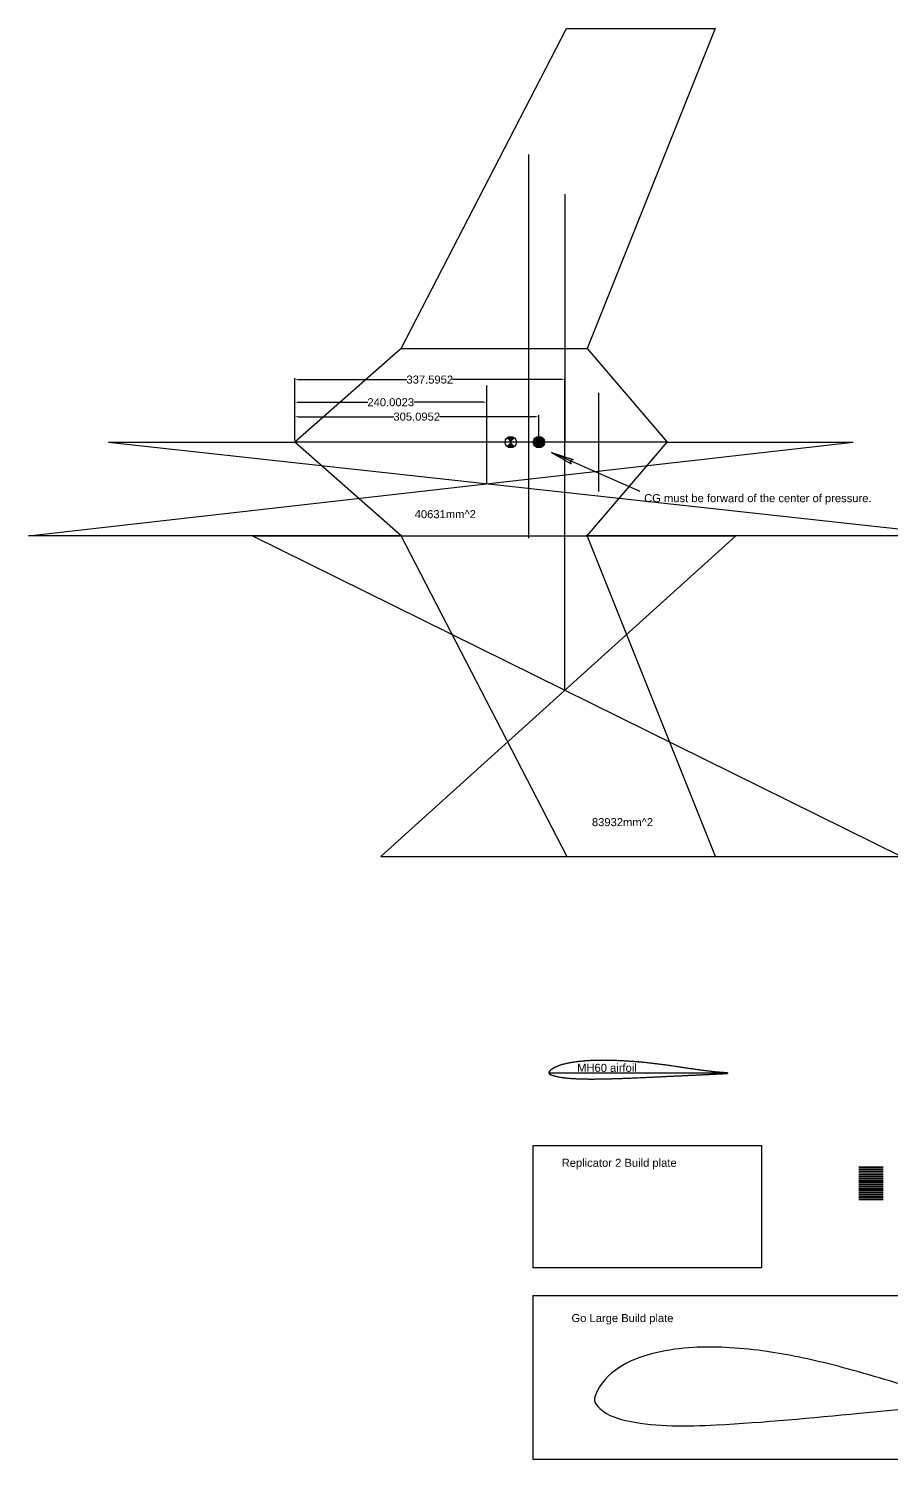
# Model space of a CAD drawing. Extents: x -4140 to 2524, y -1472 to 1305.
# Drawn here: x -2261 to -1183, y -1442 to 346 of the extents above; entities that cross this region are included whole.
import ezdxf

# ---------------------------------------------------------------- set-up
doc = ezdxf.new("R2010")
doc.units = 0
doc.header["$MEASUREMENT"] = 0
doc.layers.get('0').update_dxf_attribs({"linetype": 'CONTINUOUS'})
doc.layers.get('DEFPOINTS').update_dxf_attribs({"linetype": 'CONTINUOUS'})
for name, color, linetype in [('CONSTRUCTION', 2, 'CONTINUOUS'), ('GLUE_JOINT_PATTERNS', 4, 'CONTINUOUS'), ('NOTES', 4, 'CONTINUOUS'), ('OUTLINE', 3, 'CONTINUOUS'), ('PROFILES', 6, 'CONTINUOUS'), ('STRAIGHT_CUT_1', 7, 'CONTINUOUS')]:
    doc.layers.add(name, color=color, linetype=linetype)
doc.styles.add('CIRCUITGROVE', font='arial.ttf', dxfattribs={"height": 10})
doc.styles.get("Standard").update_dxf_attribs({"font": 'arial.ttf'})
doc.dimstyles.new('CIRCUITGROVE', dxfattribs={"dimtxt": 10, "dimasz": 4, "dimexe": 2, "dimexo": 2, "dimgap": 0.09, "dimtad": 0, "dimtih": 1, "dimtoh": 1, "dimdec": 4, "dimzin": 0, "dimdsep": 46, "dimtxsty": 'CIRCUITGROVE', "dimcen": 0.09, "dimadec": 0, "dimazin": 0, "dimtfac": 1, "dimtdec": 4, "dimtofl": 0, "dimtmove": 0, "dimatfit": 3, "dimfxl": 1, "dimtolj": 1, "dimtzin": 0, "dimarcsym": 0})

# ---------------------------------------------------------------- blocks, each defined once
blk = doc.blocks.new('*D230')
at = {"layer": 'DEFPOINTS', "color": 0}
for p in [(-1590.6, -92.9), (-1928.2, -171.1), (-1590.6, -171.1)]:
    blk.add_point(p, dxfattribs=at)
at = {"layer": 'STRAIGHT_CUT_1', "color": 0}
for p, q in [((-1928.2, -169.1), (-1928.2, -90.9)), ((-1924.2, -92.9), (-1787.9, -92.9)), ((-1594.6, -92.9), (-1730.9, -92.9)), ((-1590.6, -169.1), (-1590.6, -90.9))]:
    blk.add_line(p, q, dxfattribs=at)
for points in [[(-1924.2, -92.2), (-1924.2, -93.6), (-1928.2, -92.9)], [(-1594.6, -93.6), (-1594.6, -92.2), (-1590.6, -92.9)]]:
    blk.add_solid(points, dxfattribs=at)
at = {"layer": 'STRAIGHT_CUT_1', "color": 0, "insert": (-1759.4, -92.9), "char_height": 10, "attachment_point": 5, "style": 'CIRCUITGROVE'}
blk.add_mtext('\\A1;337.5952', dxfattribs=at)
blk = doc.blocks.new('*D231')
at = {"layer": 'DEFPOINTS', "color": 0}
for p in [(-1688.2, -121.2), (-1928.2, -171.1), (-1688.2, -171.1)]:
    blk.add_point(p, dxfattribs=at)
at = {"layer": 'STRAIGHT_CUT_1', "color": 0}
for p, q in [((-1928.2, -169.1), (-1928.2, -119.2)), ((-1924.2, -121.2), (-1836.9, -121.2)), ((-1692.2, -121.2), (-1779.5, -121.2)), ((-1688.2, -169.1), (-1688.2, -119.2))]:
    blk.add_line(p, q, dxfattribs=at)
for points in [[(-1924.2, -120.5), (-1924.2, -121.8), (-1928.2, -121.2)], [(-1692.2, -121.8), (-1692.2, -120.5), (-1688.2, -121.2)]]:
    blk.add_solid(points, dxfattribs=at)
at = {"layer": 'STRAIGHT_CUT_1', "color": 0, "insert": (-1808.2, -121.2), "char_height": 10, "attachment_point": 5, "style": 'CIRCUITGROVE'}
blk.add_mtext('\\A1;240.0023', dxfattribs=at)
blk = doc.blocks.new('*D232')
at = {"layer": 'DEFPOINTS', "color": 0}
for p in [(-1623.1, -139.2), (-1928.2, -171.1), (-1623.1, -171.1)]:
    blk.add_point(p, dxfattribs=at)
at = {"layer": 'STRAIGHT_CUT_1', "color": 0}
for p, q in [((-1928.2, -169.1), (-1928.2, -137.2)), ((-1924.2, -139.2), (-1804.2, -139.2)), ((-1627.1, -139.2), (-1747.1, -139.2)), ((-1623.1, -169.1), (-1623.1, -137.2))]:
    blk.add_line(p, q, dxfattribs=at)
for points in [[(-1924.2, -138.5), (-1924.2, -139.8), (-1928.2, -139.2)], [(-1627.1, -139.8), (-1627.1, -138.5), (-1623.1, -139.2)]]:
    blk.add_solid(points, dxfattribs=at)
at = {"layer": 'STRAIGHT_CUT_1', "color": 0, "insert": (-1775.7, -139.2), "char_height": 10, "attachment_point": 5, "style": 'CIRCUITGROVE'}
blk.add_mtext('\\A1;305.0952', dxfattribs=at)

msp = doc.modelspace()

# ---------------------------------------------------------------- hatches: boundary and pattern name
h = msp.add_hatch(color=256)
edge = h.paths.add_edge_path()
edge.add_line((-1663.19377, -166.08517), (-1658.19909, -171.07985))
edge.add_line((-1658.19909, -171.07985), (-1653.20441, -166.08517))
edge.add_arc((-1658.19909, -171.07985), 7.06354, 45, 135)
h = msp.add_hatch(color=256)
edge = h.paths.add_edge_path()
edge.add_line((-1653.20441, -176.07453), (-1658.19909, -171.07985))
edge.add_line((-1658.19909, -171.07985), (-1663.19377, -176.07453))
edge.add_arc((-1658.19909, -171.07985), 7.06354, 225, 315)
h = msp.add_hatch(color=256)
edge = h.paths.add_edge_path()
edge.add_arc((-1623.10387, -171.07985), 7.06354, 0, 360)

# ---------------------------------------------------------------- linework, layer by layer
for p, q in [((-1610.80257, -959.37612), (-1387.32426, -959.4119)), ((-1387.32426, -959.33048), (-1387.32426, -960.01234)), ((-1630.16068, -1237.60718), (-1021.16068, -1237.60718)), ((-1630.16068, -1442.40718), (-1630.16068, -1237.60718)), ((-1021.16068, -1442.40718), (-1630.16068, -1442.40718))]:
    msp.add_line(p, q)
msp.add_lwpolyline([(-1387.32426, -959.33048), (-1387.63716, -959.3172), (-1388.24257, -959.28936), (-1388.86988, -959.25835), (-1389.51889, -959.22411), (-1390.18936, -959.18655), (-1390.88109, -959.1456), (-1391.59386, -959.10118), (-1392.32746, -959.05322), (-1393.08165, -959.00164), (-1393.85619, -958.94636), (-1394.65081, -958.88731), (-1395.46524, -958.8244), (-1396.29922, -958.75755), (-1397.15248, -958.6867), (-1398.02476, -958.61175), (-1398.91578, -958.53264), (-1399.82528, -958.44929), (-1400.75291, -958.36167), (-1401.69834, -958.26979), (-1402.66122, -958.17363), (-1403.64121, -958.07317), (-1404.63795, -957.9684), (-1405.65111, -957.85932), (-1406.68035, -957.74591), (-1407.72531, -957.62817), (-1408.78566, -957.50616), (-1409.86104, -957.37996), (-1410.95113, -957.24963), (-1412.05558, -957.11525), (-1413.17404, -956.97689), (-1414.30617, -956.83463), (-1415.45163, -956.68854), (-1416.61009, -956.53869), (-1417.78121, -956.38518), (-1418.96467, -956.22813), (-1420.16016, -956.06762), (-1421.36735, -955.90378), (-1422.58592, -955.73671), (-1423.81555, -955.5665), (-1425.05591, -955.39327), (-1426.30669, -955.21713), (-1427.56757, -955.0382), (-1428.83824, -954.8566), (-1430.11838, -954.67248), (-1431.40767, -954.48595), (-1432.70581, -954.29716), (-1434.01247, -954.10623), (-1435.32736, -953.91328), (-1436.65014, -953.71846), (-1437.98052, -953.52193), (-1439.3182, -953.32384), (-1440.66288, -953.12437), (-1442.01426, -952.92367), (-1443.37204, -952.72192), (-1444.73592, -952.51927), (-1446.1056, -952.31589), (-1447.48079, -952.11194), (-1448.86124, -951.90763), (-1450.2467, -951.70313), (-1451.63694, -951.49864), (-1453.0317, -951.29436), (-1454.43076, -951.09047), (-1455.83386, -950.88717), (-1457.24076, -950.68465), (-1458.65124, -950.48311), (-1460.0651, -950.28268), (-1461.48216, -950.08352), (-1462.90224, -949.88579), (-1464.32516, -949.68962), (-1465.75074, -949.49517), (-1467.17879, -949.30258), (-1468.60915, -949.11201), (-1470.04163, -948.92359), (-1471.47605, -948.73744), (-1472.91224, -948.55365), (-1474.35003, -948.37235), (-1475.78924, -948.19362), (-1477.22969, -948.01757), (-1478.67122, -947.84431), (-1480.11365, -947.67394), (-1481.55681, -947.50656), (-1483.00053, -947.34223), (-1484.44464, -947.18102), (-1485.88899, -947.02299), (-1487.33341, -946.86819), (-1488.77773, -946.71669), (-1490.22179, -946.56855), (-1491.66542, -946.42383), (-1493.10847, -946.28258), (-1494.55074, -946.14483), (-1495.99203, -946.0106), (-1497.43217, -945.87991), (-1498.87097, -945.75278), (-1500.30822, -945.62924), (-1501.74375, -945.50929), (-1503.17736, -945.39298), (-1504.60885, -945.2803), (-1506.03803, -945.17129), (-1507.46467, -945.06597), (-1508.88855, -944.96434), (-1510.30947, -944.86644), (-1511.72721, -944.77228), (-1513.14156, -944.68187), (-1514.55229, -944.59524), (-1515.9592, -944.51241), (-1517.36207, -944.4334), (-1518.76069, -944.35823), (-1520.15485, -944.28693), (-1521.54434, -944.21952), (-1522.92894, -944.15602), (-1524.30844, -944.09646), (-1525.68264, -944.04086), (-1527.05131, -943.98924), (-1528.41425, -943.94163), (-1529.77126, -943.89805), (-1531.12211, -943.85853), (-1532.46661, -943.82307), (-1533.80455, -943.79172), (-1535.13571, -943.76448), (-1536.45988, -943.74138), (-1537.77687, -943.72245), (-1539.08648, -943.70772), (-1540.38853, -943.69721), (-1541.68284, -943.69097), (-1542.96922, -943.68902), (-1544.24749, -943.69139), (-1545.51746, -943.69812), (-1546.77894, -943.70924), (-1548.03177, -943.72477), (-1549.27579, -943.74474), (-1550.51083, -943.76914), (-1551.73675, -943.79798), (-1552.9534, -943.83128), (-1554.16062, -943.86903), (-1555.35826, -943.91125), (-1556.54617, -943.95795), (-1557.72419, -944.00912), (-1558.89219, -944.06476), (-1560.05002, -944.12487), (-1561.19755, -944.18942), (-1562.33463, -944.25841), (-1563.46111, -944.33182), (-1564.57687, -944.40965), (-1565.68175, -944.49189), (-1566.77562, -944.57851), (-1567.85835, -944.66949), (-1568.92982, -944.7648), (-1569.9899, -944.86442), (-1571.03847, -944.96831), (-1572.07541, -945.07643), (-1573.10058, -945.18877), (-1574.11387, -945.30529), (-1575.11515, -945.42595), (-1576.1043, -945.55073), (-1577.08121, -945.67956), (-1578.04577, -945.8124), (-1578.99786, -945.94922), (-1579.93737, -946.08997), (-1580.86417, -946.2346), (-1581.77816, -946.38306), (-1582.67922, -946.53532), (-1583.56725, -946.69132), (-1584.44215, -946.851), (-1585.30383, -947.01432), (-1586.15217, -947.18121), (-1586.98708, -947.35163), (-1587.80847, -947.52553), (-1588.61623, -947.70285), (-1589.41026, -947.88353), (-1590.1905, -948.06752), (-1590.95686, -948.25478), (-1591.70926, -948.44523), (-1592.44765, -948.63884), (-1593.17194, -948.83554), (-1593.88205, -949.03528), (-1594.57792, -949.238), (-1595.25948, -949.44365), (-1595.9267, -949.65213), (-1596.57954, -949.86338), (-1597.21799, -950.07728), (-1597.84203, -950.29375), (-1598.45161, -950.51271), (-1599.04673, -950.73407), (-1599.62736, -950.95773), (-1600.19347, -951.18359), (-1600.74504, -951.41153), (-1601.28203, -951.64141), (-1601.80442, -951.87307), (-1602.31219, -952.10639), (-1602.8053, -952.34122), (-1603.28373, -952.57741), (-1603.74746, -952.81484), (-1604.19645, -953.05334), (-1604.63069, -953.29275), (-1605.05015, -953.53289), (-1605.45483, -953.77359), (-1605.84469, -954.01465), (-1606.21973, -954.25591), (-1606.57992, -954.49719), (-1606.92524, -954.73831), (-1607.25563, -954.97901), (-1607.57088, -955.2187), (-1607.87073, -955.45671), (-1608.15492, -955.69238), (-1608.42319, -955.92503), (-1608.67529, -956.154), (-1608.91096, -956.37863), (-1609.12994, -956.59823), (-1609.33207, -956.81203), (-1609.51755, -957.01878), (-1609.6867, -957.21712), (-1609.83982, -957.40568), (-1609.97721, -957.58311), (-1610.09919, -957.74803), (-1610.20605, -957.89909), (-1610.2981, -958.03492), (-1610.37587, -958.15472), (-1610.44076, -958.25993), (-1610.49442, -958.35255), (-1610.53847, -958.43458), (-1610.57454, -958.50801), (-1610.60426, -958.57485), (-1610.62927, -958.63709), (-1610.6512, -958.69673), (-1610.6714, -958.7554), (-1610.69015, -958.81319), (-1610.70743, -958.86984), (-1610.72325, -958.92507), (-1610.73759, -958.97861), (-1610.75044, -959.03019), (-1610.76181, -959.07953), (-1610.77168, -959.12636), (-1610.78007, -959.1705), (-1610.78703, -959.21214), (-1610.79263, -959.25157), (-1610.79696, -959.28907), (-1610.80009, -959.32492), (-1610.80209, -959.35941), (-1610.80304, -959.39283), (-1610.80302, -959.42545), (-1610.80207, -959.45752), (-1610.80018, -959.48912), (-1610.79732, -959.52027), (-1610.79344, -959.55101), (-1610.7885, -959.58137), (-1610.78248, -959.61138), (-1610.77534, -959.64108), (-1610.76702, -959.6705), (-1610.75752, -959.69967), (-1610.74682, -959.72863), (-1610.73493, -959.75743), (-1610.72186, -959.78611), (-1610.70761, -959.8147), (-1610.6922, -959.84326), (-1610.67562, -959.87182), (-1610.6579, -959.90042), (-1610.63898, -959.92914), (-1610.61867, -959.95818), (-1610.59672, -959.98778), (-1610.57288, -960.01816), (-1610.54692, -960.04956), (-1610.51858, -960.08221), (-1610.48763, -960.11635), (-1610.4538, -960.1522), (-1610.41694, -960.18994), (-1610.37712, -960.2294), (-1610.33452, -960.27035), (-1610.28929, -960.31258), (-1610.24159, -960.35585), (-1610.19159, -960.39993), (-1610.13944, -960.4446), (-1610.08531, -960.48964), (-1610.02945, -960.53477), (-1609.97249, -960.57962), (-1609.91515, -960.62376), (-1609.85815, -960.66676), (-1609.80222, -960.70821), (-1609.74807, -960.74769), (-1609.69643, -960.78477), (-1609.64802, -960.81902), (-1609.6026, -960.85053), (-1609.55603, -960.88126), (-1609.50322, -960.91368), (-1609.43909, -960.95028), (-1609.35852, -960.99352), (-1609.25644, -961.04586), (-1609.12775, -961.10978), (-1608.96735, -961.18775), (-1608.77138, -961.28147), (-1608.54095, -961.38953), (-1608.27841, -961.50977), (-1607.98608, -961.64003), (-1607.66631, -961.77812), (-1607.32145, -961.9219), (-1606.95382, -962.06918), (-1606.56579, -962.2178), (-1606.1593, -962.36593), (-1605.73485, -962.51313), (-1605.29256, -962.6593), (-1604.83253, -962.80435), (-1604.35489, -962.94816), (-1603.85975, -963.09064), (-1603.34722, -963.23169), (-1602.81742, -963.37121), (-1602.27046, -963.5091), (-1601.70645, -963.64528), (-1601.12548, -963.77966), (-1600.52764, -963.91216), (-1599.91305, -964.04269), (-1599.28181, -964.17118), (-1598.634, -964.29754), (-1597.96972, -964.42169), (-1597.28909, -964.54355), (-1596.59218, -964.66303), (-1595.87909, -964.78007), (-1595.14991, -964.89459), (-1594.40473, -965.00652), (-1593.64364, -965.11577), (-1592.86673, -965.22229), (-1592.07409, -965.32598), (-1591.2658, -965.42678), (-1590.44195, -965.52465), (-1589.60263, -965.61955), (-1588.7479, -965.71144), (-1587.87785, -965.80027), (-1586.99256, -965.88601), (-1586.09211, -965.96863), (-1585.17658, -966.04807), (-1584.24605, -966.12432), (-1583.30063, -966.19735), (-1582.34043, -966.26718), (-1581.36556, -966.33379), (-1580.37612, -966.39718), (-1579.37224, -966.45737), (-1578.35401, -966.51433), (-1577.32155, -966.56808), (-1576.27498, -966.61861), (-1575.21441, -966.66595), (-1574.13998, -966.71009), (-1573.05181, -966.75108), (-1571.95004, -966.78892), (-1570.83479, -966.82362), (-1569.70618, -966.85522), (-1568.56436, -966.88373), (-1567.40945, -966.90916), (-1566.24162, -966.93157), (-1565.06104, -966.951), (-1563.86788, -966.9675), (-1562.6623, -966.98112), (-1561.44449, -966.99191), (-1560.21461, -966.99991), (-1558.97282, -967.00517), (-1557.71932, -967.00775), (-1556.45429, -967.00768), (-1555.17795, -967.005), (-1553.8905, -966.99976), (-1552.59215, -966.992), (-1551.2831, -966.98176), (-1549.96356, -966.96909), (-1548.63375, -966.95401), (-1547.29385, -966.93659), (-1545.94411, -966.91686), (-1544.58474, -966.89487), (-1543.21596, -966.87067), (-1541.83801, -966.84429), (-1540.45109, -966.8158), (-1539.05545, -966.78522), (-1537.65129, -966.75262), (-1536.23885, -966.71803), (-1534.81837, -966.6815), (-1533.39007, -966.64309), (-1531.95421, -966.60284), (-1530.51102, -966.5608), (-1529.06074, -966.51702), (-1527.6036, -966.47154), (-1526.13986, -966.42442), (-1524.66975, -966.37571), (-1523.19352, -966.32547), (-1521.71144, -966.27375), (-1520.22378, -966.22061), (-1518.73079, -966.16612), (-1517.23274, -966.11034), (-1515.72988, -966.05333), (-1514.22248, -965.99515), (-1512.7108, -965.93585), (-1511.19513, -965.87549), (-1509.67574, -965.81411), (-1508.15291, -965.75178), (-1506.62694, -965.68852), (-1505.09809, -965.62441), (-1503.56665, -965.55947), (-1502.03291, -965.49377), (-1500.49715, -965.42735), (-1498.95965, -965.36026), (-1497.4207, -965.29255), (-1495.8806, -965.22427), (-1494.33963, -965.15546), (-1492.79809, -965.08618), (-1491.25626, -965.01648), (-1489.71443, -964.9464), (-1488.17289, -964.87598), (-1486.63195, -964.80527), (-1485.09189, -964.7343), (-1483.55301, -964.6631), (-1482.01561, -964.5917), (-1480.47998, -964.52014), (-1478.94642, -964.44845), (-1477.41523, -964.37666), (-1475.8867, -964.3048), (-1474.36113, -964.23291), (-1472.83881, -964.16102), (-1471.32002, -964.08915), (-1469.80506, -964.01734), (-1468.29423, -963.94562), (-1466.78781, -963.87402), (-1465.2861, -963.80257), (-1463.78938, -963.73129), (-1462.29795, -963.66022), (-1460.81208, -963.58936), (-1459.33207, -963.51874), (-1457.85818, -963.44836), (-1456.39072, -963.37826), (-1454.92996, -963.30845), (-1453.47619, -963.23895), (-1452.02969, -963.16977), (-1450.59073, -963.10093), (-1449.15959, -963.03246), (-1447.73653, -962.96436), (-1446.32183, -962.89667), (-1444.91576, -962.8294), (-1443.51859, -962.76257), (-1442.13059, -962.69619), (-1440.75203, -962.63029), (-1439.38318, -962.56487), (-1438.02428, -962.49996), (-1436.67559, -962.43554), (-1435.33738, -962.37165), (-1434.00988, -962.30828), (-1432.69337, -962.24544), (-1431.3881, -962.18315), (-1430.09432, -962.12142), (-1428.81228, -962.06026), (-1427.54221, -961.99969), (-1426.28437, -961.93971), (-1425.03899, -961.88036), (-1423.80632, -961.82165), (-1422.5866, -961.76358), (-1421.38007, -961.70618), (-1420.18697, -961.64946), (-1419.00754, -961.59342), (-1417.84199, -961.53807), (-1416.69056, -961.4834), (-1415.55348, -961.42941), (-1414.43096, -961.3761), (-1413.32324, -961.32349), (-1412.23055, -961.27155), (-1411.1531, -961.2203), (-1410.0911, -961.16974), (-1409.04476, -961.11987), (-1408.01427, -961.07069), (-1406.99984, -961.0222), (-1406.00167, -960.9744), (-1405.01996, -960.92729), (-1404.05491, -960.88088), (-1403.10672, -960.83517), (-1402.17557, -960.79014), (-1401.26163, -960.74578), (-1400.36508, -960.70209), (-1399.48609, -960.65904), (-1398.62484, -960.61664), (-1397.7815, -960.57487), (-1396.95624, -960.53371), (-1396.14924, -960.49316), (-1395.36065, -960.45321), (-1394.59061, -960.41384), (-1393.83927, -960.37506), (-1393.10677, -960.33684), (-1392.39327, -960.29918), (-1391.69891, -960.26207), (-1391.02384, -960.2255), (-1390.36819, -960.18945), (-1389.73206, -960.15391), (-1389.11555, -960.11883), (-1388.51873, -960.08419), (-1387.9417, -960.04996), (-1387.38455, -960.0161), (-1387.32426, -960.01234)])
msp.add_lwpolyline([(-1630.16068, -1203.15299), (-1630.16068, -1050.15299), (-1345.16068, -1050.15299), (-1345.16068, -1203.15299)], close=True)
for centre in [(-1658.19909, -171.07985), (-1623.10387, -171.07985)]:
    msp.add_circle(centre, 7.06354)
at = {"layer": 'CONSTRUCTION'}
for p, q in [((-1635.74046, -291.07985), (-1635.74046, 188.56398)), ((-1590.60387, 138.73276), (-1590.60387, -171.07985)), ((-1688.1968, -223.02469), (-1688.1968, -100.38292)), ((-1548.54199, -109.57985), (-1548.54199, -232.57985)), ((-2260.56996, -287.95572), (-1230.29827, -171.07985)), ((-2160.8327, -171.07985), (-1928.19909, -171.07985)), ((-2160.8327, -171.07985), (-1097.40193, -287.95572)), ((-1590.60387, -480.89246), (-1590.60387, -171.07985)), ((-1462.93188, -171.07985), (-1230.29827, -171.07985)), ((-1795.30275, -287.95572), (-2260.56996, -287.95572)), ((-1980.7516, -287.95572), (-1795.30275, -287.95572)), ((-1980.7516, -287.95572), (-1169.95396, -688.91321)), ((-1820.67002, -688.91321), (-1377.22029, -287.95572)), ((-1562.66914, -287.95572), (-1377.22029, -287.95572)), ((-1097.40193, -287.95572), (-1562.66914, -287.95572)), ((-1820.67002, -688.91321), (-1588.03642, -688.91321)), ((-1402.58757, -688.91321), (-1169.95396, -688.91321))]:
    msp.add_line(p, q, dxfattribs=at)
msp.add_spline([(-1387.32426, -959.33048), (-1387.93987, -959.30328), (-1389.51889, -959.22411), (-1395.88223, -958.79097), (-1430.76302, -954.57922), (-1484.44464, -947.18102), (-1522.92894, -944.15602), (-1551.73675, -943.79798), (-1579.93737, -946.08997), (-1598.45161, -950.51271), (-1604.19645, -953.05334), (-1608.42319, -955.92503), (-1610.09919, -957.74803), (-1610.49442, -958.35255), (-1610.72325, -958.92507), (-1610.80257, -959.37612), (-1610.79097, -959.56619), (-1610.67562, -959.87182), (-1610.19159, -960.39993), (-1607.98608, -961.64003), (-1602.27046, -963.5091), (-1585.63435, -966.00835), (-1563.26509, -966.97431), (-1544.58474, -966.89487), (-1517.23274, -966.11034), (-1496.65065, -965.25841), (-1463.78938, -963.73129), (-1421.38007, -961.70618), (-1391.36138, -960.24378), (-1387.32426, -960.01234)], degree=3, dxfattribs=at)
at = {"layer": 'GLUE_JOINT_PATTERNS'}
for p, q in [((-1223.56066, -1076.87444), (-1193.16066, -1076.87444)), ((-1223.56066, -1077.27444), (-1193.16066, -1077.27444)), ((-1223.56066, -1079.27444), (-1193.16066, -1079.27444)), ((-1223.56066, -1079.67444), (-1193.16066, -1079.67444)), ((-1223.56066, -1081.67444), (-1193.16066, -1081.67444)), ((-1223.56066, -1082.07444), (-1193.16066, -1082.07444)), ((-1223.56066, -1084.07444), (-1193.16066, -1084.07444)), ((-1223.56066, -1084.47444), (-1193.16066, -1084.47444)), ((-1223.56066, -1086.47444), (-1193.16066, -1086.47444)), ((-1223.56066, -1086.87444), (-1193.16066, -1086.87444)), ((-1223.56066, -1088.87444), (-1193.16066, -1088.87444)), ((-1223.56066, -1089.27444), (-1193.16066, -1089.27444)), ((-1223.56066, -1091.27444), (-1193.16066, -1091.27444)), ((-1223.56066, -1091.67444), (-1193.16066, -1091.67444)), ((-1223.56066, -1093.67444), (-1193.16066, -1093.67444)), ((-1223.56066, -1094.07444), (-1193.16066, -1094.07444)), ((-1223.56066, -1096.07444), (-1193.16066, -1096.07444)), ((-1223.56066, -1096.47444), (-1193.16066, -1096.47444)), ((-1223.56066, -1098.47444), (-1193.16066, -1098.47444)), ((-1223.56066, -1098.87444), (-1193.16066, -1098.87444)), ((-1223.56066, -1100.87444), (-1193.16066, -1100.87444)), ((-1223.56066, -1101.27444), (-1193.16066, -1101.27444)), ((-1223.56066, -1103.27444), (-1193.16066, -1103.27444)), ((-1223.56066, -1103.67444), (-1193.16066, -1103.67444)), ((-1223.56066, -1105.67444), (-1193.16066, -1105.67444)), ((-1223.56066, -1106.07444), (-1193.16066, -1106.07444)), ((-1223.56066, -1108.07444), (-1193.16066, -1108.07444)), ((-1223.56066, -1108.47444), (-1193.16066, -1108.47444)), ((-1223.56066, -1110.47444), (-1193.16066, -1110.47444)), ((-1223.56066, -1110.87444), (-1193.16066, -1110.87444)), ((-1223.56066, -1112.87444), (-1193.16066, -1112.87444)), ((-1223.56066, -1113.27444), (-1193.16066, -1113.27444)), ((-1223.56066, -1115.27444), (-1193.16066, -1115.27444)), ((-1223.56066, -1115.67444), (-1193.16066, -1115.67444)), ((-1223.56066, -1117.67444), (-1193.16066, -1117.67444))]:
    msp.add_line(p, q, dxfattribs=at)
at = {"layer": 'NOTES'}
for p, q in [((-1496.63131, -232.54748), (-1607.19375, -184.15182)), ((-1607.19375, -184.15182), (-1580.28487, -192.78215)), ((-1607.19375, -184.15182), (-1582.59785, -198.06628)), ((-1580.28487, -192.78215), (-1584.10425, -194.25861)), ((-1582.59785, -198.06628), (-1584.10425, -194.25861))]:
    msp.add_line(p, q, dxfattribs=at)
at = {"layer": 'OUTLINE'}
for p, q in [((-1795.30275, -54.20398), (-1588.53137, 345.75351)), ((-1588.53137, 345.75351), (-1402.96984, 345.79602)), ((-1402.96984, 345.79602), (-1562.66914, -54.20398)), ((-1795.30275, -54.20398), (-1928.19909, -171.07985)), ((-1795.30275, -54.20398), (-1562.66914, -54.20398)), ((-1562.66914, -54.20398), (-1462.93188, -171.07985)), ((-1795.30275, -287.95572), (-1928.19909, -171.07985)), ((-1462.93188, -171.07985), (-1928.19909, -171.07985)), ((-1562.66914, -287.95572), (-1462.93188, -171.07985)), ((-1795.81968, -286.95572), (-1588.03642, -688.91321)), ((-1795.30275, -287.95572), (-1562.66914, -287.95572)), ((-1402.58757, -688.91321), (-1563.06839, -286.95572)), ((-1588.03642, -688.91321), (-1402.58757, -688.91321))]:
    msp.add_line(p, q, dxfattribs=at)
at = {"layer": 'PROFILES'}
msp.add_spline([(-1081.85264, -1368.14688), (-1097.22168, -1366.71053), (-1158.8415, -1352.05966), (-1262.40302, -1322.75793), (-1343.55733, -1306.81434), (-1390.09538, -1302.50526), (-1430.1698, -1302.50526), (-1476.85149, -1309.25615), (-1518.50591, -1324.91247), (-1550.24945, -1357.08692), (-1553.40945, -1368.86506), (-1546.94583, -1378.77594), (-1509.88775, -1394.71953), (-1457.17336, -1400.46497), (-1401.58625, -1399.31589), (-1222.4812, -1384.73684), (-1082.43616, -1371.09142)], degree=3, dxfattribs=at)
at = {"layer": 'STRAIGHT_CUT_1'}
msp.add_line((-1590.60387, -171.07985), (-1623.10387, -171.07985), dxfattribs=at)

# ---------------------------------------------------------------- texts
at = {"layer": 'NOTES', "insert": (-1491.62083, -236.05174), "char_height": 0.2, "width": 365.0269664, "attachment_point": 1}
msp.add_mtext('{\\H50x;CG must be forward of the center of pressure.}', dxfattribs=at)
at = {"layer": 'NOTES', "char_height": 10, "attachment_point": 1, "style": 'CIRCUITGROVE'}
for s, insert, width in [('{MH60 airfoil}', (-1575.31068, -948.01836), 156.0296468), ('{Replicator 2 Build plate}', (-1594.6356, -1066.71757), 223.8282433), ('{Go Large Build plate}', (-1582.33016, -1260.78617), 223.8282433)]:
    msp.add_mtext(s, dxfattribs=dict(at, insert=insert, width=width))
at = {"layer": 'STRAIGHT_CUT_1', "style": 'CIRCUITGROVE'}
for s, p in [('40631mm^ 2', (-1778.23952, -266.05404)), ('83932mm^ 2', (-1556.85652, -650.97381))]:
    msp.add_text(s, height=10, dxfattribs=at).set_placement(p)

# ---------------------------------------------------------------- dimensions: what is measured, and where the dimension line sits
at = {"layer": 'STRAIGHT_CUT_1'}
for base, p2, picture, middle in [((-1590.60387, -92.90776), (-1590.60387, -171.07985), '*D230', (-1759.40148, -92.90776)), ((-1688.1968, -121.1668), (-1688.1968, -171.07985), '*D231', (-1808.19795, -121.1668)), ((-1623.10387, -139.16146), (-1623.10387, -171.07985), '*D232', (-1775.65148, -139.16146))]:
    dim = msp.add_linear_dim(base=base, p1=(-1928.19909, -171.07985), p2=p2, dimstyle='CIRCUITGROVE', dxfattribs=at)
    dim.commit()
    dim.dimension.update_dxf_attribs({"geometry": picture, "text_midpoint": middle})

doc.saveas('drawing.dxf')
